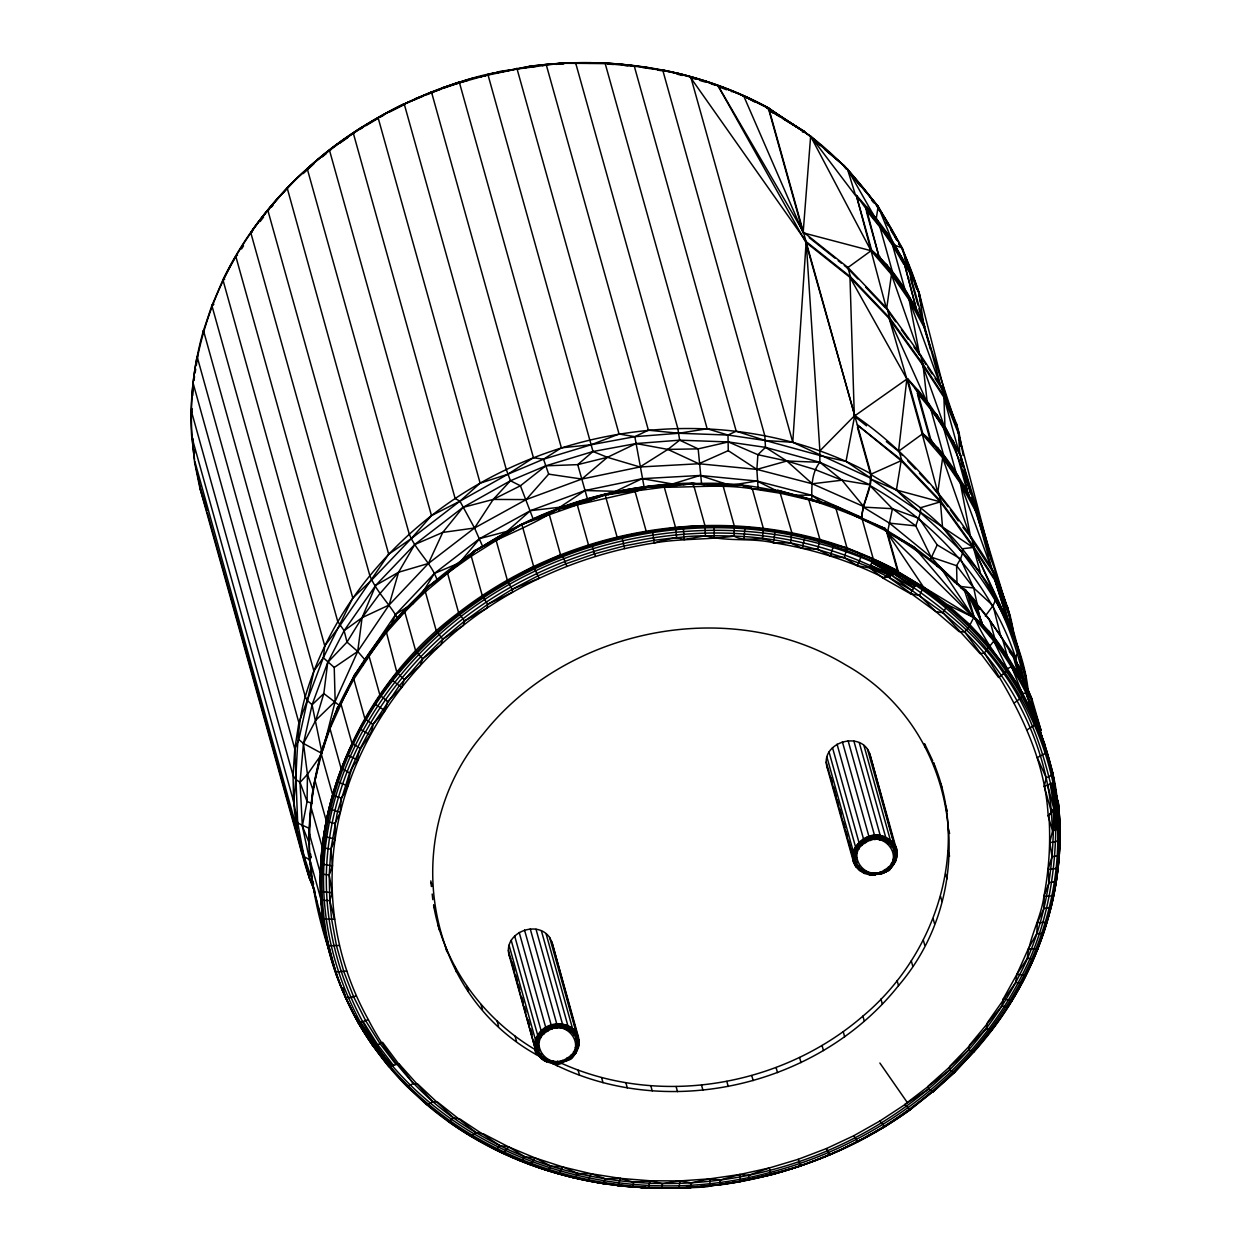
<?xml version="1.0" encoding="UTF-8"?>
<svg xmlns="http://www.w3.org/2000/svg" width="1251" height="1251" viewBox="0 0 1251 1251"><rect width="100%" height="100%" fill="white"/><g stroke="black" fill="none" stroke-linecap="round" stroke-linejoin="round"><path stroke-width="1.5" d="M540.948 1057.158C423.104 995.452 397.802 833.182 483.293 733.852C566.703 628.299 729.677 594.804 845.739 664.953C959.892 728.926 982.504 887.788 898.515 985.632C818.498 1086.54 665.595 1122.256 550.69 1062.427M758.169 489.219L756.855 469.391L757.887 454.707L765.487 447.358L764.814 435.723L662.811 70.384L648.44 68.414M560.917 1063.022C659.449 1107.745 781.687 1086.384 862.909 1016.125C934.638 956.343 970.604 851.102 933.559 762.625L934.982 767.723M314.939 891.947C302.664 863.346 296.19 832.525 293.641 801.594C298.113 766.582 295.267 730.631 305.26 696.635C326.37 624.64 372.579 561.496 431.486 515.615C553.99 420.039 733.227 398.678 870.993 473.785C872.432 488.938 862.439 502.433 861.814 517.507L856.31 516.554M1055.312 793.885L1057.423 801.985L1053.467 810.241C1054.296 866.818 1046.055 924.426 1019.487 975.092C979.658 1054.515 908.773 1116.127 827.505 1150.748C715.979 1198.411 581.199 1195.549 476.099 1132.624C430.219 1105.821 392.548 1066.947 368.341 1019.643C342.227 973.075 329.732 919.266 332.438 865.942C337.989 761.171 401.196 665.579 487.139 607.986C537.226 574.412 594.678 552.223 654.226 542.95C679.981 534.505 707.362 535.522 734.087 536.116C788.537 537.633 840.656 554.772 890.446 575.523L896.279 573.239L898.093 570.831L887.084 531.409L885.348 528.641L834.401 505.779L779.514 490.705L771.804 490.72M739.873 1181.053L770.976 1174.924L769.271 1167.981L748.52 1175.299L739.763 1174.501L719.95 1180.084L709.911 1178.833L691.209 1182.852L679.934 1180.928L662.451 1183.587L650.02 1180.772L633.866 1182.258L620.402 1178.395L605.656 1178.895L591.27 1173.782L577.978 1173.501L562.841 1166.98L535.303 1158.035L524.951 1156.815L508.844 1147.011L483.668 1133.969L476.099 1132.624L437.803 1102.272L432.69 1101.537L399.006 1063.803L388.795 1066.603L372.751 1045.555L358.067 1022.161L345.714 997.61C282.523 863.096 342.977 698.027 458.585 612.662C580.996 517.32 760.749 495.115 898.03 571.363L892.729 574.662L883.425 577.571C848.835 560.292 811.571 548.72 773.399 542.715C751.022 537.649 727.378 541.918 705.408 535.788L704.923 525.467L693.914 486.045L691.662 483.152C511.487 485.466 329.92 621.387 310.889 806.582C305.166 855.137 313.876 904.035 328.919 950.181C342.055 1001.519 369.545 1048.698 406.747 1086.337L413.362 1083.632L417.459 1083.819L453.644 1117.894L459.93 1119.02L499.931 1145.619L508.844 1147.011L535.303 1158.035L551.019 1166.135L562.841 1166.98L591.27 1173.782L620.402 1178.395L650.02 1180.772L679.934 1180.928L709.911 1178.833L739.763 1174.501L769.271 1167.981L798.232 1159.302L826.442 1148.543L853.714 1135.767L879.844 1121.052L928.602 1089.042L927.976 1086.29L968.806 1049.886L969.494 1045.195L1001.988 1005.929L1003.255 998.939L1016.907 974.279L1027.306 958.282C1029.464 936.905 1041.113 917.64 1043.944 896.185C1049.026 869.726 1050.762 842.721 1048.917 815.824L1058.158 801.922L1053.952 786.269M853.714 1135.767L857.748 1141.71L884.598 1126.588L909.93 1109.731L933.183 1091.31L910.243 1109.684C854.183 1149.763 788.208 1175.533 719.982 1184.885L716.119 1184.775M968.806 1049.886L973.794 1052.013C1034.655 984.803 1068.604 892.057 1058.158 801.281L1057.423 801.391M310.576 864.676L302.351 826.02L300.037 782.438L303.477 743.454L312.078 704.798L327.731 662.389L344.134 630.676L375.769 585.312L414.722 544.529L462.995 507.39L510.439 480.744L545.749 465.841L593.005 451.517L636.134 443.542L679.668 440.18L728.363 441.947L765.487 447.358L819.827 462.291L842.017 480.196L863.643 506.53L812.306 483.793L756.855 469.391L728.254 450.657L728.004 435.051L736.213 431.204L765.503 440.54L820.39 455.614L846.02 461.384L871.337 478.476L792.759 442.275L765.503 440.54L728.004 435.051L678.808 433.268L648.393 430.188L634.836 436.677L591.27 444.715L561.386 447.842L543.544 459.195L507.875 474.238L480.149 483.183L459.946 501.166L411.172 538.681L388.686 554.224L339.881 625.703L324.76 645.891L323.321 657.729L298.88 722.687L294.798 748.974L293.047 775.339L293.641 801.594L304.071 856.544L309.357 878.108L314.673 890.352M323.039 749.818L335.159 701.436L357.708 651.458L389.077 605.031L428.389 563.482L442.729 532.441L462.995 507.39L493.222 499.43L520.416 485.779L545.749 465.841L577.727 464.637L607.423 457.319L636.134 443.542L667.862 449.406L698.167 448.874L728.363 441.947L757.887 454.707L786.863 461.009L814.98 469.532L842.017 480.196L870.258 484.935L819.827 462.291L786.863 461.009L756.855 469.391L698.84 463.746L639.949 466.983L581.824 479.055L526.155 499.587L474.52 528L442.729 532.441L414.722 544.529L398.584 572.239L379.319 594.319L362.086 617.666L347.012 642.107L327.731 662.389L323.821 693.554L315.846 720.185L303.477 743.454L307.449 774.353L307.089 801.484L302.351 826.02L309.638 844.065M525.686 523.043L521.87 524.419L533.958 567.579L560.526 554.787L562.465 555.256C628.893 528.266 704.094 520.588 775.229 530.971L773.399 542.715C761.296 534.318 746.534 543.278 734.087 536.116C707.581 539.885 680.685 538.43 654.226 542.95L652.506 531.222C532.895 549.22 418.209 621.356 360.007 729.02C322.742 795.433 310.842 875.919 328.919 950.181M432.69 1101.537L428.655 1104.195L425.997 1104.086C560.604 1219.1 770.475 1211.39 910.243 1109.684L904.645 1104.524L949.525 1070.137L949.634 1066.462L986.335 1028.447L987.399 1022.646L1015.671 982.504L1016.907 974.279L1028.306 948.805L1036.813 933.449L1037.329 922.722L1044.132 908.132L1049.057 907.96L1051.34 906.287C1059.378 872.166 1061.943 836.794 1058.158 801.922L1057.423 801.985C1053.655 756.151 1031.449 715.197 1020.159 671.271M395.801 1064.32L380.101 1043.725L365.73 1020.816L353.626 996.797L343.884 971.824L336.55 946.053L331.703 919.688L329.779 900.642L329.201 874.981L330.905 849.21L337.442 811.915L349.576 772.946L360.194 748.411L372.892 724.579L399.147 685.986L422.697 658.777L442.838 639.214L464.559 621.043L487.702 604.374L512.144 589.33L537.883 575.898L565.78 563.841L594.553 553.849L623.999 545.983L653.913 540.307L676.635 537.508L684.156 539.525L705.408 535.788M691.209 1182.852L690.755 1187.574L686.705 1187.355M1001.988 1005.929L1007.618 1007.196C1046.024 947.414 1065.492 874.824 1057.47 803.861L1058.158 801.922C1067.306 883.003 1041.16 965.881 991.652 1030.152L986.335 1028.447M1044.132 908.132L1043.944 896.185L1049.214 882.518L1048.103 869.414L1052.028 856.763L1049.761 842.564L1052.544 831.024L1059.8 828.24L1057.236 802.767C1051.778 754.869 1034.796 708.457 1007.258 668.8C986.992 645.844 972.762 618.964 964.474 589.972C940.924 567.641 914.997 547.875 886.662 531.972L923.488 587.063L919.548 595.445L910.384 593.693L883.003 578.134L869.867 568.001L857.467 565.718L844.316 557.711L830.351 555.897L817.794 549.33L802.266 548.219L790.46 542.918L773.399 542.715M318.082 906.709C326.902 946.147 337.786 986.539 358.067 1022.161L358.161 1022.692C385.746 1069.214 425.215 1108.402 471.471 1136.361L476.099 1132.624M679.934 1180.928L678.965 1188.247C579.948 1187.543 706.064 1189.498 709.958 1185.964L709.911 1178.833M887.084 531.409L834.401 505.779L780.89 493.332L752.304 488.813L741.999 485.216L692.819 483.433L648.847 486.842L605.281 494.896L557.539 509.36L521.87 524.419L473.957 551.331L425.371 591.817L385.84 630.035L396.911 672.569C342.352 741.264 310.279 830.664 323.305 918.844L334.58 919.329L329.779 900.642L332.25 892.745L329.201 874.981L332.438 865.942L330.905 849.21L335.112 839.108L334.893 823.502L340.272 812.399L341.132 798.029C350.937 786.754 346.511 770.632 357.895 760.17C356.988 745.705 372.391 738.622 372.892 724.579L384.792 710.724L387.607 701.592L401.493 687.471L404.245 679.621L420.211 665.423L422.697 658.777L440.837 644.734L442.838 639.214L463.198 625.547L464.559 621.043L487.139 607.986L487.702 604.374L482.26 595.617L471.252 556.195L475.005 550.362L496.678 539.15M714.133 538.352L714.196 526.483C693.601 525.045 672.819 527.766 652.506 531.222M530.283 67.038L530.408 66.194C611.63 55.763 696.541 68.383 768.693 108.055L870.993 473.785M235.61 256.846C217.846 287.683 204.976 321.226 197.736 356.066L197.095 356.519C190.605 390.406 189.464 425.277 194.577 459.43M192.795 395.394L193.295 387.888M382.9 636.306L387.763 628.283L353.83 679.121L340.835 703.5L337.332 707.91L321.507 750.741L314.955 780.296L310.889 806.582L309.138 832.947L320.147 872.369L323.634 874.308L329.201 874.981M714.196 526.483C744.533 525.827 775.511 529.47 804.956 536.648L802.266 548.219M657.776 70.072L661.513 70.744L662.436 69.915C699.465 77.453 735.353 90.197 768.693 108.055L766.566 108.055L768.083 107.742L810.632 136.281L803.142 232.827L871.024 250.716L891.463 274.469L909.18 299.99L924.051 327.058L955.858 424.183L941.284 387.873L909.18 299.99L919.657 355.018L913.965 347.106M570.581 1055.375C576.336 1056.251 568.048 1062.693 566.797 1058.283C548.563 1071.794 526.436 1042.318 547.86 1031.012C566.093 1017.501 588.22 1046.978 566.797 1058.283M734.087 536.116L734.259 525.811L723.25 486.389L692.819 483.433L605.281 494.896L521.87 524.419L471.252 556.195L425.184 588.861L385.902 633.147L353.892 675.868L329.983 728.598L321.335 754.244L312.828 789.788L311.327 806.66M888.398 866.974C894.137 867.85 885.864 874.277 884.613 869.883C866.364 883.394 844.253 853.917 865.661 842.611C883.91 829.1 906.021 858.577 884.613 869.883M928.602 1089.042L933.152 1091.857L954.529 1072.529L974.294 1051.262L992.231 1029.338L991.652 1030.152M317.175 903.128C309.232 873.683 307.746 842.595 310.842 812.29M775.229 530.971C818.17 536.882 859.546 551.238 898.093 570.831L895.81 573.208C732.773 488.062 515.709 533.458 399.804 676.087C361.899 722.312 335.409 778.325 326.73 837.638C314.157 918.484 339.256 1002.88 389.593 1066.728M573.224 1035.234L576.117 1032.341L549.627 937.484C537.039 919.047 502.667 933.262 509.204 955.467L535.678 1050.308L538.149 1055.125L541.433 1054.061M804.956 536.648L833.885 544.56L830.351 555.897M884.926 529.22L913.855 546.984L993.826 641.106L984.287 652.991L980.127 653.663L943.098 612.802L912.526 590.879L887.991 576.758L869.867 568.001L873.12 558.415L862.111 518.993C805.753 495.396 744.658 478.007 683.124 484.731M932.793 1091.935L954.122 1072.654L974.294 1051.262M995.937 579.838L992.481 571.191L975.874 509.986C964.74 484.137 945.693 462.854 930.822 439.57L917.749 392.72L918.031 390.296L907.491 378.646L854.324 416.145L866.521 425.84M423.526 96.077L404.448 103.786C369.342 120.847 335.471 142.082 307.277 168.869L409.28 534.208C416.02 550.721 430.938 562.59 436.974 579.526M575.257 1047.634C582.356 1049.042 577.899 1036.063 575.835 1033.091C569.142 1023.865 555.522 1022.552 546.077 1028.15C536.851 1033.279 532.175 1046.086 538.54 1055.187C540.682 1057.017 546.077 1064.914 548.298 1059.613M578.228 1047.634L579.244 1042.02L551.926 942.112L549.627 937.484M859.249 865.661L855.965 866.724L853.495 861.908L827.052 767.191C819.702 742.5 861.548 729.63 869.773 753.837L896.216 848.553C896.654 851.65 899.094 861.173 893.073 859.234M856.638 857.576C843.299 855.762 866.662 832.4 874.621 835.793C882.44 831.258 906.052 850.946 893.636 854.902M662.451 1183.587L661.451 1188.325L657.072 1187.824M887.006 576.617L883.003 578.134L887.991 576.758L935.842 611.583L943.098 612.802L964.74 632.021L998.579 677.495L1005.523 672.147L1007.258 668.8L993.826 641.106C1016 671.724 1036.344 705.689 1043.209 743.266M650.02 1180.772L648.409 1187.981L617.666 1185.651L632.318 1186.964L633.866 1182.258M743.954 539.416L744.908 527.578M546.046 64.567L542.465 65.646M193.952 380.382L194.531 376.645M195.125 372.907L195.703 369.154M196.282 365.417L197.736 356.066M575.132 1039.081L578.4 1036.954L551.926 942.112M530.315 66.366C611.614 55.075 696.588 69.603 768.99 108.462L810.632 136.281L847.427 168.979L878.171 206.431L876.107 219.472L879.422 224.257M880.172 871.853L880.892 874.042L886.224 871.759L880.892 874.042L869.398 874.777L875.293 875.106L875.387 872.76M762.5 538.509L763.313 528.25L752.304 488.813C717.714 483.074 682.655 489.063 648.127 486.514L628.346 491.096M861.407 518.07L863.221 507.108L869.836 485.497C937.046 523.262 990.808 583.967 1015.562 657.385L1017.204 664.985M870.117 483.887L870.587 474.364L857.467 427.435M984.287 652.991C1016.156 702.374 1044.851 755.964 1048.182 815.933L1052.544 831.024L1051.419 812.071C1045.383 744.142 1013.388 679.574 964.74 632.021L959.157 631.63L935.842 611.583L919.548 595.445M572.942 1056.704L576.414 1052.154L572.739 1056.735M833.885 544.56L846.974 547.891L861.814 554.662L857.467 565.718M1051.34 906.287L1043.85 932.167L1034.139 957.578L1022.114 983.005L1015.671 982.504M846.02 461.384L854.73 415.52C912.949 455.317 956.405 511.487 993.153 570.878C1001.128 591.254 1011.246 611.16 1013.388 633.272M1034.139 957.578L1031.997 958.845L1027.306 958.282M1059.8 828.24L1058.909 823.674M575.82 1043.318L579.244 1042.02M896.998 853.901L869.773 753.837M1043.85 932.167L1041.645 933.637L1036.813 933.449M1059.409 853.745L1057.079 855.84L1052.028 856.763M578.509 1047.447L576.132 1052.466L573.474 1051.747M896.326 859.046L890.743 868.288M1056.532 880.094L1054.218 881.971L1049.214 882.518M1018.142 665.923L1012.106 654.117L1020.269 669.019L1027.055 693.304L1022.536 693.226C985.663 631.27 928.179 582.466 861.814 554.662M887.569 532.066L892.448 508.688L869.836 485.497M200.66 486.06L199.816 487.812L301.819 853.135L304.071 856.544L313.626 884.176M728.004 435.051L707.159 428.765L678.808 433.268L634.836 436.677L619.057 434.019L591.27 444.715L543.544 459.195L533.442 457.741L507.875 474.238L459.946 501.166L431.486 515.615L411.172 538.681L371.844 579.87L352.798 598.009L323.321 657.729L313.907 670.974L298.817 739.622L294.798 748.974L297.675 823.017L296.565 827.583L304.071 856.544L308.684 859.202L310.623 862.533M1038.799 727.191L1040.957 730.162L1032.012 699.215L1026.414 693.695L1046.962 752.445L1052.779 773.196L1050.699 775.792L1046.196 777.794L1044.272 786.472L1051.419 812.071L1048.182 815.933L1051.247 813.087M556.492 64.427L560.323 63.285L605.156 63.441L648.941 67.742M358.067 1022.161L360.71 1022.302C443.714 1160.021 619.589 1213.611 770.366 1172.343C876.185 1144.868 972.402 1074.218 1021.848 975.639C1049.042 923.598 1057.548 864.113 1055.563 806.16C1046.008 759.466 1031.966 712.945 1003.881 673.726C975.999 632.005 935.295 602.216 894.496 574.256L872.244 562.841L892.729 574.662L895.81 573.208C742.766 487.405 536.398 527.891 417.005 653.257C315.268 755.26 286.932 924.176 372.751 1045.555L377.708 1044.773L382.603 1042.364L413.362 1083.632M191.856 435.317L194.562 462.245L199.816 487.812L206.806 511.002M620.402 1178.395L617.978 1185.526C575.272 1180.475 533.239 1168.403 494.755 1149.184L496.882 1148.934L499.931 1145.619M204.085 330.092L203.46 330.499C193.702 364.807 189.464 400.633 191.638 436.255L293.641 801.594M790.46 542.918L791.899 532.754L779.514 490.705L752.304 488.813M324.76 645.891L222.928 279.817C249.043 225.774 289.341 179.315 337.598 143.865L338.286 144.24M193.014 382.775L294.798 748.974M561.871 1028.353L562.497 1024.069L536.007 929.227M879.672 839.953L880.297 835.668L853.854 740.967M313.907 670.974L211.904 305.651L213.874 304.306M298.817 739.622L303.477 743.454L322.101 753.54L312.078 704.798L307.496 700.576L305.26 696.635L203.46 330.499M197.095 356.519L298.88 722.687M432.408 93.794L431.486 92.027L404.292 104.208L506.295 469.547L510.439 480.744L493.222 499.43L474.52 528L428.389 563.482L398.584 572.239L389.077 605.031L362.086 617.666L344.134 630.676L347.012 642.107L357.708 651.458L364.995 659.824L362.618 665.079M910.384 593.693L916.295 583.623L897.248 572.442L898.093 570.831M552.786 1060.942C547.703 1066.274 566.328 1065.133 562.356 1060.254M930.04 560.417L937.218 544.92L919.047 518.414L892.448 508.688L863.221 507.108L889.492 523.153L931.057 557.055L945.349 573.005M870.602 872.541L869.508 874.934M749.161 1179.974L748.52 1175.299M575.163 63.504L575.554 62.644L677.823 428.436L679.668 440.18L698.167 448.874L701.561 483.699L718.668 484.716M817.794 549.33L819.858 539.322L808.85 499.9M203.256 331.312L212.091 304.884M591.27 1173.782L587.657 1180.897M605.656 1178.895L603.201 1183.649L595.351 1181.726M473.957 551.331C501.229 536.491 532.316 525.811 557.743 508.813L584.092 501.901M589.737 63.41L590.237 62.55M844.316 557.711L846.974 547.891L835.965 508.469L834.401 505.779L817.153 501.901M211.904 305.651L222.928 279.817L224.648 279.395M891.291 863.346C897.639 866.255 896.842 852.65 895.872 849.21C892.26 838.498 879.297 834.104 869.085 837.435C858.843 840.453 850.774 851.509 854.105 862.267C855.543 864.801 858.702 873.542 862.236 868.866M390.5 626.376L395.801 614.225L434.41 573.427L479.712 538.587L530.408 510.674L585.077 490.517L642.154 478.664L699.981 475.474L756.949 481.041L811.414 495.177L861.814 517.507M562.841 1166.98L558.384 1173.891M577.978 1173.501L574.928 1178.145L547.015 1170.154L520.353 1160.631L494.755 1149.184M344.916 695.353L348.372 688.675M222.756 280.552C239.473 246.76 261.162 215.438 287.23 188.182C317.019 157.438 267.135 207.072 250.794 232.686L352.798 598.009M1015.968 663.014L1015.562 657.385L1018.111 652.678L1018.283 648.581L995.108 580.605L973.466 547.75L940.408 501.87L901.158 460.696L857.357 424.933L901.658 460.149L940.987 501.401L974.107 547.359L995.78 580.292L1010.37 616.68M535.303 1158.035L530.017 1164.681M566.359 1029.682L567.876 1025.664L541.402 930.822M884.16 841.282L885.692 837.263L859.249 742.547M551.019 1166.135L548.72 1169.748L547.015 1170.154M1022.239 982.348L1007.618 1007.196M421.509 594.241L434.41 573.427L459.383 562.919L479.712 538.587L514.38 529.423M241.521 248.965L243.523 245.853M866.114 871.212L864.16 873.354L855.778 866.521L852.15 853.526M1007.258 668.8L1011.559 666.627L1023.334 696.103L1014.342 702.921M806.285 244.101L854.73 415.52L819.89 450.86L819.827 462.291C811.539 472.643 811.43 487.327 811.946 500.04M508.844 1147.011L502.777 1153.328M524.951 1156.815L522.261 1160.287L520.353 1160.631M372.892 724.579L364.839 718.559L353.83 679.121L353.892 675.868L387.763 628.283M312.14 803.549L307.089 801.484L300.037 782.438L307.449 774.353L321.069 755.025M1007.102 669.91L1023.334 696.103L1036.672 723.688L1027.29 729.724M985.319 616.024L993.028 605.687L995.358 600.464L995.436 596.18L973.466 547.75L870.915 479.055L896.404 490.017L940.408 501.87L942.535 527.359C981.081 576.523 1022.192 628.596 1028.463 693.07M260.145 221.49L263.601 217.017M404.448 103.786L404.245 103.708C343.572 133.216 289.403 177.032 250.794 232.686L252.483 231.857M719.982 1184.885L719.95 1180.084M890.556 868.319L893.933 864.066M943.098 612.802L947.539 604.78L923.488 587.063L897.624 571.895L872.917 560.714L896.826 572.567M1046.962 752.445L1037.298 757.653L1046.196 777.794M356.128 673.648L358.427 670.833M271.389 207.15L273.39 204.742M412.314 604.311L414.722 601.512M423.119 591.707L426.716 587.517L446.701 573.13M323.211 748.755L321.507 750.741L321.335 754.244L332.344 793.681L335.753 796.246L341.132 798.029M679.668 440.18L667.862 449.406L639.949 466.983L607.423 457.319L581.824 479.055L548.657 474.145L526.155 499.587L493.222 499.43M770.976 1174.924C801.844 1166.479 832.024 1154.72 860.344 1139.974L884.848 1126.588L910.243 1109.152M1044.272 786.472L1054.155 782.125L1052.779 773.196L1047.869 758.403M964.74 632.021L969.056 626.626L974.029 616.962C998.079 636.728 1014.233 665.251 1027.055 693.304L1014.467 667.831C1001.081 651.208 989.588 632.177 974.029 616.962L967.242 592.677L965.115 589.581L960.909 587.892M678.965 1188.247L709.958 1185.964M337.332 707.91L339.74 705.361M390.453 625.469L426.716 587.517L425.184 588.861L425.371 591.817L436.38 631.255L442.838 639.214M570.237 1032.028L572.52 1028.478L546.046 933.637M888.038 843.627L890.337 840.078L863.894 745.377M1059.847 839.781L1055.187 841.892L1049.761 842.564M315.846 720.185L335.159 701.436L334.236 667.471L323.321 657.729M1058.158 801.281L1057.423 801.985L1052.779 773.196M312.078 704.798L323.821 693.554L339.005 705.173M303.258 173.545L313.985 163.74M393.361 623.014L400.336 616.415M292.703 182.208C342.883 134.154 404.292 97.171 471.424 78.563L471.596 79.188M544.435 1057.267L541.73 1058.956L537.977 1054.921L534.333 1041.911M367.747 657.338L364.995 659.824L395.801 614.225L412.877 603.561M1058.143 867.428L1053.514 869.148L1048.103 869.414M453.644 1117.894L449.922 1120.802L447.436 1120.818C493.66 1153.547 547.625 1174.861 603.545 1183.54M607.423 457.319L593.005 451.517L577.727 464.637L588.205 501.667M358.928 1022.38C440.258 1161.475 620.089 1215.831 770.772 1174.017C933.309 1135.642 1074.984 979.361 1056.094 806.379L1056.657 804.158C1043.803 706.408 980.659 622.06 896.279 573.239C982.457 618.682 1044.913 705.799 1057.236 802.767M444.871 575.007L447.78 572.598M450.673 570.175L459.383 562.919M455.802 566.265L475.005 550.362M322.273 156.875L326.448 153.466M499.743 537.758L530.408 510.674L571.332 505.873M308.684 859.202L311.358 857.044M1053.858 895.012L1049.292 896.342L1043.944 896.185M844.3 265.54L847.349 267.964L871.666 250.325C895.716 270.091 911.87 298.614 924.692 326.667L941.284 387.873L935.107 378.49M1004.96 602.31L1007.039 607.501L960.518 454.989L944.411 428.249L918.031 390.296L927.929 402.415L945.647 427.936L960.518 454.989L975.874 509.986C963.051 481.932 946.898 453.409 922.847 433.644L898.531 451.283L886.333 441.587M1047.056 922.331L1037.329 922.722M731.694 91.73L733.039 91.042M460.931 561.824L464.027 559.619M467.139 557.414L470.235 555.225M479.54 548.61C540.948 507.703 614.335 484.684 688.159 483.934M339.193 142.755L361.82 127.102M339.865 143.13L347.778 137.594M334.236 667.471L357.708 651.458L362.086 617.666L375.769 585.312L398.584 572.239M1037.751 949.212L1028.306 948.805M359.835 129.432L362.696 127.571M891.025 846.833L893.918 843.925L867.475 749.224M504.951 534.709L522.433 523.716M606.485 63.285L619.949 63.989M551.722 512.566L585.077 490.517L624.953 491.58M365.949 125.632L377.302 118.845M879 256.627L866.552 209.402L856.31 195.328L886.599 309.138L891.463 274.469L919.657 355.018M904.426 263.93L916.874 311.155L904.426 263.93C893.355 238.175 875.028 215.985 856.31 195.328L871.666 250.325C893.073 272.906 911.088 298.676 924.692 326.667L909.336 271.67L902.268 257.972L880.595 226.728L866.552 209.402L866.849 206.978L873.745 217.955L876.748 219.097L880.595 226.728L885.958 231.654L893.23 244.93L894.465 244.617L909.336 271.67L919.047 292.359L945.537 395.379M929.509 405.981L927.288 402.791L922.925 364.041L920.298 354.643L887.178 308.669L847.85 267.417L803.549 232.201L717.886 85.521L711.319 84.114M917.749 392.72L917.108 393.095C943.207 422.04 962.003 455.489 968.055 494.473L953.45 441.29L950.197 437.662L945.647 427.936L944.411 428.249L937.14 414.972L931.776 410.047L927.929 402.415L924.927 401.274L907.491 378.646L922.847 433.644L933.387 445.293L938.015 448.124L943.285 457.413L944.849 456.896L952.496 469.969L957.5 475.099L961.003 482.933L963.286 484.512L968.806 496.287L968.696 494.098M930.822 439.57L932.527 442.838M1026.023 975.436L1016.907 974.279M487.702 604.374L512.519 592.192L512.144 589.33L507.656 581.308L533.395 566.594M480.149 483.183L378.146 117.86C403.088 103.161 431.47 91.62 459.273 82.034L459.57 82.785L443.042 88.368L442.635 87.648L500.697 71.244L560.323 63.285M380.507 117L383.666 115.248M1011.95 1000.831L1003.255 998.939M390.062 111.808L403.229 105.162M542.449 516.256L557.743 508.813L558.775 510.424M632.318 1186.964L645.391 1187.277M368.341 1019.643L360.71 1022.302M728.254 450.657L698.84 463.746L667.862 449.406M557.586 1061.161L557.414 1063.6L568.298 1060.129M608.346 494.755L642.154 478.664L676.666 484.7M426.841 94.685L431.814 92.605M512.144 589.33L539.134 578.259L533.958 567.579M802.454 132.074L804.487 131.543L844.488 165.93L878.171 206.431L902.206 247.839L919.047 292.359L922.018 307.293L918.453 291.671C900.001 229.965 861.454 175.625 810.632 136.281L871.024 250.716M678.026 73.309C706.596 80.752 738.027 91.714 765.096 106.616L742.985 95.655L754.681 101.941M433.425 91.995L441.431 88.977M591.285 499.634L605.015 494.489L610.379 494.098M356.332 995.812L351.046 997.516L345.714 997.61M1057.47 803.861L1056.657 804.158L1053.514 782.829M892.933 850.68C902.737 847.208 885.317 835.152 880.297 835.668C863.659 831.852 845.144 851.149 855.965 866.724M557.539 509.36L635.133 491.643L648.847 486.842M689.911 76.624L806.176 241.615L850.477 276.831L889.805 318.082L922.925 364.041L944.599 396.974L959.189 433.362L963.207 455.473M463.011 81.753L468.155 80.22M706.017 81.143L704.829 81.909L699.637 80.361M940.408 501.87L920.455 507.734L896.404 490.017L870.587 474.364L901.158 460.696L896.404 490.017C930.635 524.06 971.574 553.411 995.436 596.18C1011.089 626.454 1022.927 659.433 1028.025 693.148M954.529 1072.529L949.525 1070.137M777.856 1172.562L800.796 1165.995L798.232 1159.302M346.668 971.042L335.753 972.09L312.656 885.192M857.342 861.814L853.495 861.908M539.525 1050.215L535.678 1050.308L508.359 950.385M665.595 486.107L699.981 475.474L728.317 484.794M480.697 76.811L487.968 74.919M749.005 1179.521L776.058 1173M495.271 73.277L498.914 72.464M541.73 1058.956L546.593 1061.692M287.23 188.182L388.686 554.224M339.396 945.475L328.262 945.772M504.309 71.401L500.744 72.058C472.675 75.357 442.416 88.899 414.691 98.892L415.254 99.548M507.89 70.728L511.456 70.056M709.849 1186.089L740.592 1181.632L739.763 1174.501M725.267 1183.509L728.926 1182.899M732.57 1182.273L736.229 1181.663M733.915 484.762L756.949 481.041L777.199 491.033M522.59 68.195L526.436 67.617M307.355 168.275L308.559 168.51M842.017 480.196L812.306 483.793L786.863 461.009L765.487 447.358M532.019 66.835L535.491 66.444M690.38 1187.262L697.73 1186.542M703.25 1186.011L710.599 1185.307M547.813 64.427L563.966 63.301M723.25 486.389L741.999 485.216L734.697 484.95M332.25 892.745L320.913 891.478M567.766 63.144L605.156 63.441L707.159 428.765M560.01 64.145L563.794 63.989M237.534 255.188L235.751 256.174L337.754 621.512L344.134 630.676M538.837 1045.977C529.689 1047.306 538.211 1033.295 541.136 1030.746C551.55 1019.956 573.568 1021.754 578.353 1037.251M471.471 1136.361L470.392 1135.877M648.127 486.514L655.602 486.311M666.799 485.998L670.52 485.888M660.981 1187.997L668.331 1187.809M859.859 870.54L858.342 866.662M793.009 495.193L811.414 495.177L823.893 503.746M884.848 1126.588L879.844 1121.052M329.779 900.642L324.228 900.36L320.741 898.625L309.732 859.202M332.438 865.942L321.085 863.878M608.033 64.098L613.662 64.473M335.112 839.108L323.853 836.231M619.667 64.161L634.21 65.881L736.213 431.204M624.484 65.38L627.939 65.724M889.492 523.153L915.779 525.873L931.057 557.055L956.577 565.687L973.731 588.001L993.028 605.687L1000.894 636.618L1015.562 657.385M844.488 165.93L824.518 149.322M960.768 586.484L973.731 588.001L977.719 606.86M602.904 1183.196L606.751 1183.665M610.597 1184.118L616.368 1184.806M620.215 1185.26L627.908 1186.183M691.662 483.152L695.368 483.59M700.904 484.262L704.61 484.716M269.372 209.542L267.808 210.199L369.811 575.538C376.426 591.786 389.264 603.561 397.865 618.651M330.905 849.21L325.369 848.162L321.898 846.02L310.889 806.582M642.701 67.601L646.532 68.148M876.466 205.649L877.623 205.821L893.355 233.781M340.272 812.399L329.169 808.725M574.6 1177.691L591.582 1180.991M857.201 853.26L853.338 851.65L826.895 756.933M539.4 1041.661L535.522 1040.05L509.048 945.209M334.893 823.502L329.42 822.095L325.964 819.733L314.955 780.296M662.06 70.087L675.9 73.09M740.357 484.919L751.413 487.343M878.718 526.562L885.348 528.641L862.111 518.993M347.887 786.035L337.004 781.562M677.026 74.122L682.264 75.467M882.252 527.906L831.837 505.279L777.496 490.345L789.897 494.755M869.664 874.856L864.16 873.354M551.863 1063.256L546.343 1061.755M690.99 77.781L696.181 79.329M936.827 566.218L940.486 567.344L964.474 589.972M989.557 633.366L981.363 623.264L976.359 602.669L967.242 592.677L984.568 628.612L989.197 631.442L994.467 640.731L996.031 640.215C1004.131 653.507 1013.075 665.501 1019.987 679.606L1018.314 665.047L1020.269 669.019L1019.237 677.792L1013.591 657.573L1000.44 635.727M357.895 760.17L347.309 754.932M908.195 270.2L902.206 247.839L893.824 244.993L878.171 206.431M309.278 828.397L297.675 823.017M349.576 772.946L340.991 768.02L329.983 728.598M717.918 86.428L726.534 89.744M917.546 291.327L918.453 291.671M871.103 565.546L892.729 574.662L887.991 576.758L890.446 575.523C730.553 489.813 515.803 538.555 402.04 677.979C364.416 723.86 338.114 779.482 329.498 838.373C316.894 918.781 342.446 1002.317 391.219 1066.446M370.218 735.009L360.007 729.02M829.726 1154.845L826.442 1148.543M360.194 748.411L351.844 742.922L340.835 703.5M873.151 559.51L898.03 571.363M916.295 583.623L923.488 587.063M858.984 849.148L855.481 846.708L829.038 751.992M541.183 1037.548L537.664 1035.109L511.19 940.267M330.608 150.057L329.498 150.292L431.486 515.615M510.439 480.744L520.416 485.779L533.035 518.68M384.792 710.724L375.003 704.016M433.612 905.208C443.964 966.46 484.356 1020.519 537.899 1051.2M831.837 505.279L835.215 507.14M885.208 530.424L890.259 533.348M893.636 535.287L913.855 546.984L940.486 567.344L954.982 582.685M914.106 588.439L891.744 575.46L912.526 590.879M894.496 574.256L915.247 586.375M937.218 544.92L960.533 558.9L973.731 588.001M897.671 571.41L973.387 617.353L940.486 567.344M859.374 870.368L864.41 873.292M863.018 519.056L866.239 521.026M768.536 109.9L779.764 116.781M782.97 118.751L803.814 131.527L769.13 109.275L804.487 131.543L768.583 109.025L803.142 232.827L743.532 95.545M885.02 530.424L889.789 533.364M899.328 539.228L902.503 541.183M768.177 109.072L803.814 131.527M401.493 687.471L392.22 680.059M387.607 701.592L379.897 695.056L368.889 655.618M768.567 110.041L773.399 113.184M897.248 572.442L915.951 584.764M354.111 133.153L353.189 132.7L455.161 498.57L459.946 501.166L474.52 528L482.636 546.421M300.037 782.438L295.33 778.998L293.047 775.339L191.043 410L191.919 408.53L192.013 412.267M892.448 508.688L915.779 525.873L920.611 512.3L920.455 507.734C975.686 551.003 1011.355 616.008 1024.913 684.172M404.245 679.621L396.911 672.569M809.241 237.674L835.152 258.269M838.201 260.693L841.251 263.117M861.876 845.52L858.937 842.345L832.494 747.645M544.076 1033.92L541.136 1030.746L514.646 935.904M815.652 141.691L820.077 145.507M422.697 658.777L415.77 651.255L404.761 611.833M431.486 92.027L533.442 457.741M426.482 1104.617L406.747 1086.337M942.425 570.237L966.601 593.052M879.641 256.252L882.205 261.975L886.818 264.805L892.088 274.094L893.667 273.578L901.314 286.651L906.318 291.78L917.624 312.969L917.515 310.78M847.349 267.964L857.826 278.942M865.676 287.183L885.301 307.762M902.456 455.411L898.531 451.283L906.85 379.037L889.226 318.536L849.976 277.378L805.769 242.225L717.886 85.521M907.694 460.9L915.544 469.125M919.469 473.238L928.633 482.855M932.558 486.967L948.039 506.686M989.588 645.797L969.634 624.405L947.539 604.78L973.387 617.353L886.662 531.972L897.155 569.533M576.085 1032.669C563.56 1014.326 529.376 1028.463 535.881 1050.527M766.8 107.461L767.551 108.274M967.086 592.911L965.115 589.581L974.232 599.573M372.751 1045.555L370.64 1039.315M976.359 602.669L973.372 599.292L982.004 622.889L970.338 595.961L965.115 589.581M871.384 199.816L873.917 202.74M868.898 211.091L871.29 213.89M873.698 216.673L876.107 219.472L847.427 168.979L855.668 195.719L810.632 136.281M915.263 388.811L917.671 391.61M922.472 397.208L927.288 402.791L889.226 318.536L922.284 364.416L943.911 397.271L958.485 433.597L991.934 561.496M854.324 416.145L849.976 277.378L906.85 379.037L922.206 434.034L942.644 457.788L960.377 483.308L975.233 510.377L1007.039 607.501M464.559 621.043L458.585 612.662L447.577 573.239M848.757 171.762L877.623 205.821M848.585 171.731L860.704 186.477M871.619 199.753L874.042 202.709M865.927 209.777L879.953 227.103L892.604 245.305L903.801 264.305M881.345 259.52L893.042 273.953L879.953 227.103M934.857 445.716L939.548 451.502M1018.314 676.212L1008.04 658.792L1002.395 638.573L987.664 617.306L973.606 599.964L975.717 603.045M976.89 604.499L989.76 620.371L1002.395 638.573M993.059 637.697L995.405 640.59L989.76 620.371L987.664 617.306M1020.363 671.146L1032.012 699.215L1030.089 696.76L1040.957 730.162M852.854 857.091L826.207 762.125M393.533 1065.539L377.708 1044.773L363.243 1021.707M1009.291 651.552L1011.48 654.492M887.741 310.717L895.716 321.788M901.424 329.701L908.257 339.193M950.322 509.861L958.297 520.932M962.863 527.265L971.48 537.961L974.107 547.359L962.488 548.751L962.519 553.192L960.533 558.9L956.577 565.687L957.015 584.201M884.973 232.233L889.398 238.613M895.137 276.987L899.36 283.054M901.471 286.088L905.677 292.155L892.604 245.305M931.714 409.171L935.044 413.956M937.265 417.146L939.47 420.336M949.493 464.856L944.224 457.272L931.135 410.422M953.7 470.923L955.811 473.957M996.453 642.107L1000.675 648.174M1002.77 651.208L1006.992 657.275M879.875 1063.037L907.272 1102.475M1017.501 666.314L1019.628 669.394M605.015 494.489L617.087 536.96M865.661 842.611L863.487 838.874L837.044 744.157M547.86 1031.012L545.686 1027.274L519.196 932.417M920.298 354.643L941.972 387.56L956.562 423.948L959.189 433.362M922.753 359.709L925.834 364.401M927.898 367.528L932.026 373.783M972.903 541.464L992.481 571.191L960.377 483.308L970.839 538.337L942.644 457.788L937.797 492.456L922.206 434.034M976.578 604.671L979.549 609.393M1012.106 654.117L1016.312 661.107L1019.878 677.416L1014.233 657.197M906.615 293.735L913.136 304.822M915.013 307.996L916.874 311.155M957.797 477.053L959.658 480.228M962.457 484.981L968.055 494.473M877.436 207.306L879.375 210.606M886.177 222.178L888.132 225.477M891.04 230.434L896.873 240.333M898.812 243.648L900.767 246.947L898.906 243.664M895.216 237.08L897.061 240.364M894.762 246.682L899.406 255.141M901.267 258.519L906.834 268.668M945.021 428.311L949.665 436.771M1023.334 696.103L1035.265 718.903M827.052 767.191L828.569 770.272M509.204 955.467L510.736 958.532M546.155 64.395L648.393 430.188M924.708 743.907L932.761 760.921M1021.316 674.961L1032.012 699.215M566.812 566.296L562.465 555.256M1021.207 675.274L1029.338 694.977M997.328 583.294L1003.568 598.854M980.174 571.754L973.466 547.75L1008.165 621.856L995.108 580.605L1009.666 616.915L1025.679 676.15L1020.394 659.621M1036.672 723.688L1045.367 745.627M507.656 581.308L496.24 540.792M904.786 257.597L909.493 270.013M914.856 284.227L916.874 289.544M307.449 774.353L313.172 790.319M922.284 364.416L944.364 426.482M548.657 474.145L543.544 459.195M1039.284 732.523L1026.414 693.695L1027.493 697.386M870.102 840.641L842.376 741.796M552.301 1029.041L524.529 930.056M995.108 580.605L1008.619 622.857M595.351 556.382L591.864 545.045M200.035 486.811L207.009 509.97M471.424 78.563L530.408 66.194L487.843 74.278L593.005 451.517M1029.12 702.921L1030.73 708.457M918.922 308.716L930.431 349.373M963.067 466.592L960.408 457.24L962.942 466.373M964.13 470.329L970.495 492.785M981.378 526.296L982.942 531.91M986.601 544.998L989.213 554.349M941.972 387.56L944.599 396.974M993.153 570.878L995.78 580.292M910.228 277.55L917.906 305.056M963.974 470.048L970.62 493.879M971.652 497.538L975.233 510.377M943.786 428.624L956.859 475.474M885.958 231.654L887.084 235.72M900.173 282.57L901.314 286.651M937.14 414.972L938.266 419.038M951.354 465.888L952.496 469.969M1002.536 649.206L1003.677 653.288M866.443 211.654L878.483 254.751M917.624 394.972L929.665 438.069M977.782 610.394L980.862 621.434M887.178 308.669L889.805 318.082M938.359 491.987L940.987 501.401M847.85 267.417L850.477 276.831M899.031 450.735L901.658 460.149M940.877 783.939L942.3 789.037M945.772 805.925L947.195 811.023M948.195 828.397L949.618 833.479M924.38 743.907L925.318 747.3M948.133 851.102L949.556 856.2M945.568 873.855L946.991 878.953M940.549 896.42L941.972 901.502M933.105 918.578L934.528 923.676M690.755 76.952L792.759 442.275L806.176 241.615L819.89 450.86M923.316 940.127L924.739 945.209M911.275 960.846L912.698 965.944M848.1 740.701L874.543 835.418L874.887 839.734M897.092 980.549L898.515 985.632M830.899 777.387L832.447 782.954M833.479 786.676L836.075 795.949M837.122 799.67L838.67 805.237M839.702 808.959L841.266 814.526M843.33 821.954L844.894 827.521M845.926 831.243L847.49 836.81M848.522 840.531L851.118 849.804M880.923 999.033L882.346 1004.131M862.909 1016.125L864.332 1021.223M843.221 1031.668L844.644 1036.766M822.048 1045.508L823.471 1050.59M664.469 487.796L675.477 527.234L676.635 537.508M799.592 1057.502L801.015 1062.599M619.057 434.019L516.866 68.226L516.819 69.055M635.133 491.643L646.141 531.065M776.089 1067.541L777.512 1072.639M751.757 1075.547L753.18 1080.629M561.386 447.842L459.273 82.034M577.477 505.451L588.486 544.889M726.815 1081.411L728.238 1086.493M549.517 515.349L560.526 554.787M701.514 1085.086L702.937 1090.184M676.103 1086.556L677.51 1091.654M650.801 1085.79L652.224 1090.872M625.891 1082.787L627.314 1087.885M601.59 1077.596L603.013 1082.694M578.134 1070.262L579.557 1075.344M530.252 928.961L556.742 1023.818L557.07 1028.134M556.226 1062.537L557.18 1065.93M512.019 961.941L514.614 971.245M515.647 974.951L517.21 980.534M518.242 984.256L519.806 989.838M521.87 997.266L523.434 1002.849M524.482 1006.57L526.03 1012.153M528.11 1019.596L529.673 1025.163M530.705 1028.885L532.269 1034.468M534.662 1049.448L536.085 1054.53M515.052 1036.156L516.475 1041.254M497.132 1021.144L498.555 1026.227M481.056 1004.506L482.479 1009.604M466.998 986.429L468.421 991.527M455.067 967.101L456.49 972.183M430.782 880.907L432.205 886.005M445.403 946.663L446.826 951.761M433.675 905.067L434.629 908.461M438.1 925.365L439.523 930.447M356.598 1017.047L358.161 1022.692M343.071 988.102L346.214 999.377M296.565 827.583L194.796 461.275L199.66 484.981M207.353 512.785L309.357 878.108M1047.759 785.581L1053.827 808.834L1051.419 812.071L1053.467 810.241L1055.14 830.508M321.757 921.221L325.432 935.717M621.95 537.007L624.562 548.579M1015.499 641.622L1009.666 616.915L1011.668 627.955M644.077 486.874L634.836 436.677M335.753 972.09L336.441 975.154M920.767 302.961L918.844 293.547L919.548 297.316M1007.743 607.267L1009.416 616.477M1010.089 620.168L1010.761 623.858M960.831 446.466L958.485 433.597L959.877 455.38L943.911 397.271L944.943 426.372M956.562 423.948L958.235 433.159M958.907 436.849L959.58 440.54M578.4 1036.954L579.197 1042.302M1052.294 783.689L1055.563 806.16M919.047 292.359L924.051 327.058M1050.371 784.627L1057.611 829.726L1056.86 805.065L1059.175 828.881L1057.924 802.798M683.327 527.703L684.156 539.525M192.935 438.397L193.342 442.088M194.186 449.484L194.593 453.19M430.985 882.784L431.392 886.521M432.189 894.012L432.799 899.625M323.305 918.844L323.665 924.614M309.341 829.163L309.654 834.902M310.67 854.042L310.874 857.873M311.483 869.351L311.687 873.182M536.773 1040.941C530.674 1066.29 572.458 1070.95 577.712 1047.759C583.81 1022.411 542.027 1017.751 536.773 1040.941M537.57 1041.223C531.691 1065.649 571.957 1070.152 577.024 1047.791C582.903 1023.365 542.621 1018.877 537.57 1041.223M538.462 1041.473C532.832 1064.82 571.347 1069.136 576.179 1047.744C581.809 1024.397 543.294 1020.097 538.462 1041.473M854.589 852.541C848.491 877.889 890.274 882.549 895.528 859.359C901.627 834.01 859.844 829.335 854.589 852.541M855.371 852.822C849.492 877.248 889.758 881.752 894.825 859.39C900.704 834.964 860.438 830.476 855.371 852.822M856.263 853.073C850.649 876.419 889.148 880.72 893.996 859.343C899.61 835.996 861.11 831.696 856.263 853.073M846.239 168.807L843.737 165.836L846.161 168.791"/></g></svg>
